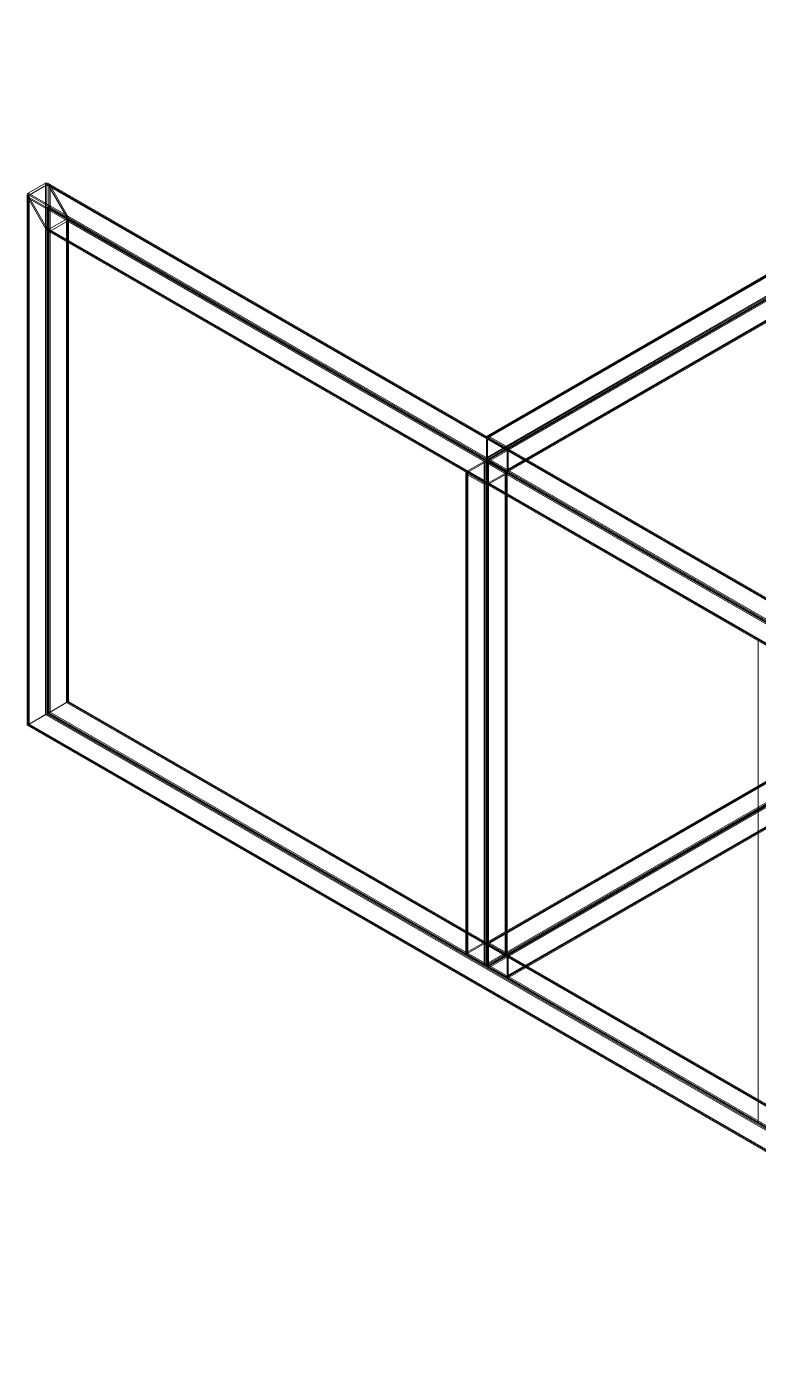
# Model space of a CAD drawing. Header units: millimetres. Extents: x 15 to 415, y 5 to 292.
# Drawn here: x 253.9 to 289.3, y 101.1 to 166.1 of the extents above; entities that cross this region are included whole.
import ezdxf

# ---------------------------------------------------------------- set-up
doc = ezdxf.new("R2010")
doc.units = ezdxf.units.MM

msp = doc.modelspace()

# ---------------------------------------------------------------- linework, layer by layer
at = {"color": 7, "linetype": 'Continuous', "lineweight": 15}
for p, q in [((310.41984, 165.98749), (276.12516, 146.18959)), ((310.45091, 166.05616), (276.15624, 146.25827)), ((310.47288, 165.95687), (276.1782, 146.15897)), ((310.48841, 165.99121), (276.19373, 146.19331)), ((310.52591, 166.04874), (276.23123, 146.25084)), ((310.52591, 165.9875), (276.23123, 146.1896)), ((311.37444, 165.55889), (277.07976, 145.76099)), ((311.37444, 165.49765), (277.07976, 145.69975)), ((311.42747, 165.40579), (277.13279, 145.6079)), ((311.4805, 165.37518), (277.18582, 145.57728)), ((310.41984, 165.00764), (276.12516, 145.20974)), ((310.47288, 164.97702), (276.1782, 145.17912)), ((310.52591, 164.88517), (276.23123, 145.08727)), ((310.52591, 164.82392), (276.23123, 145.02603)), ((311.37444, 164.39532), (277.07976, 144.59742)), ((311.37444, 164.33408), (277.07976, 144.53618)), ((277.11725, 144.59371), (311.41193, 164.39161)), ((311.42747, 164.42595), (277.13279, 144.62805)), ((277.15475, 144.52876), (311.44943, 164.32665)), ((311.4805, 164.39533), (277.18582, 144.59743)), ((254.80589, 158.49696), (253.95737, 158.00712)), ((308.05103, 126.77951), (253.95737, 158.00712)), ((253.95737, 158.00712), (253.95737, 132.28608)), ((254.85893, 158.40511), (254.0104, 157.91526)), ((308.89956, 127.26935), (254.80589, 158.49696)), ((254.80589, 158.49696), (254.80589, 132.77593)), ((308.84653, 127.23873), (254.85893, 158.40511)), ((254.85893, 158.40511), (254.85893, 132.80655)), ((308.9435, 127.29471), (254.91195, 158.48646)), ((308.8685, 127.2514), (254.91195, 158.39985)), ((255.81352, 156.87417), (254.96499, 158.34386)), ((308.84653, 127.23872), (254.96499, 158.34386)), ((254.96499, 158.34386), (254.96499, 132.86779)), ((308.89956, 127.26933), (255.01803, 158.37448)), ((255.86655, 156.90479), (255.01803, 158.37448)), ((255.01803, 158.37448), (255.01803, 132.89841)), ((253.91343, 157.91001), (253.91343, 132.26072)), ((253.95737, 157.76217), (254.80589, 156.29248)), ((307.8389, 126.65702), (253.95737, 157.76217)), ((253.95737, 157.76217), (253.95737, 132.2861)), ((253.98843, 157.86671), (253.98843, 132.30403)), ((307.998, 126.74888), (254.0104, 157.91526)), ((254.0104, 157.91526), (254.0104, 132.31671)), ((307.89194, 126.68764), (254.0104, 157.79279)), ((254.0104, 157.79279), (254.85893, 156.3231)), ((254.0104, 157.79279), (254.0104, 132.31672)), ((254.96499, 156.26185), (255.81352, 156.7517)), ((255.01803, 156.17), (255.86655, 156.65984)), ((307.998, 126.74871), (255.81352, 156.87417)), ((255.81352, 156.87417), (255.81352, 133.3578)), ((307.89194, 126.68747), (255.81352, 156.7517)), ((255.81352, 156.7517), (255.81352, 133.35781)), ((255.83549, 133.37048), (255.83549, 156.80025)), ((308.05103, 126.77933), (255.86655, 156.90479)), ((255.86655, 156.90479), (255.86655, 133.38841)), ((307.8389, 126.65685), (255.86655, 156.65984)), ((255.86655, 156.65984), (255.86655, 133.38843)), ((255.91049, 133.41379), (255.91049, 156.75695)), ((306.99037, 126.16702), (254.80589, 156.29248)), ((254.80589, 156.29248), (254.80589, 132.7761)), ((307.04341, 126.19764), (254.85893, 156.3231)), ((254.85893, 156.3231), (254.85893, 132.80672)), ((254.91197, 156.26711), (307.02144, 126.18495)), ((254.91197, 156.1805), (306.94644, 126.14164)), ((307.04341, 126.19763), (254.96499, 156.26185)), ((254.96499, 156.26185), (254.96499, 132.86796)), ((306.99037, 126.167), (255.01803, 156.17)), ((255.01803, 156.17), (255.01803, 132.89859)), ((276.23123, 146.25084), (277.07976, 145.76099)), ((276.12516, 145.20974), (276.12516, 146.18959)), ((276.1782, 145.17912), (276.1782, 146.15897)), ((276.23123, 146.1896), (277.07976, 145.69975)), ((277.13279, 145.6079), (277.13279, 144.62805)), ((276.0191, 145.02603), (275.17057, 144.53618)), ((275.2236, 144.50557), (276.07213, 144.99541)), ((276.0191, 145.02603), (276.0191, 121.75461)), ((276.07213, 144.99541), (276.07213, 121.724)), ((276.1782, 144.99541), (276.1782, 121.724)), ((276.1782, 144.99541), (277.02672, 144.50557)), ((277.07976, 144.59742), (276.23123, 145.08727)), ((276.23123, 145.02603), (277.07976, 144.53618)), ((276.23123, 145.02603), (276.23123, 121.75461)), ((277.18582, 145.57728), (277.18582, 144.59743)), ((275.12664, 144.47495), (275.12664, 121.20354)), ((275.17057, 144.53618), (275.17057, 121.26477)), ((275.17057, 144.41372), (275.17057, 121.14231)), ((276.0191, 143.92388), (275.17057, 144.41372)), ((275.20164, 144.47495), (275.20164, 121.20354)), ((275.2236, 144.50557), (275.2236, 121.23415)), ((275.2236, 144.44434), (275.2236, 121.17292)), ((276.07213, 143.95449), (275.2236, 144.44434)), ((277.02672, 144.44434), (276.1782, 143.95449)), ((277.07976, 144.41372), (276.23123, 143.92388)), ((277.02672, 144.50557), (277.02672, 121.23415)), ((277.02672, 144.44434), (277.02672, 121.17292)), ((277.04869, 121.20354), (277.04869, 144.47495)), ((277.07976, 144.53618), (277.07976, 121.26477)), ((277.07976, 144.41372), (277.07976, 121.14231)), ((277.12369, 121.20354), (277.12369, 144.47495)), ((276.0191, 143.92388), (276.0191, 120.65246)), ((276.07213, 143.95449), (276.07213, 120.68308)), ((276.1782, 143.95449), (276.1782, 120.68308)), ((276.23123, 143.92388), (276.23123, 120.65246)), ((310.41984, 141.49126), (276.12516, 121.69336)), ((310.45091, 141.55994), (276.15624, 121.76204)), ((310.47288, 141.46065), (276.1782, 121.66275)), ((310.48841, 141.49498), (276.19373, 121.69709)), ((310.52591, 141.55251), (276.23123, 121.75461)), ((310.52591, 141.49127), (276.23123, 121.69337)), ((311.37444, 141.06267), (277.07976, 121.26477)), ((310.41984, 140.51141), (276.12516, 120.71352)), ((310.47288, 140.4808), (276.1782, 120.6829)), ((311.37444, 141.00143), (277.07976, 121.20353)), ((311.42747, 140.90957), (277.13279, 121.11167)), ((311.4805, 140.87895), (277.18582, 121.08106)), ((310.52591, 140.38894), (276.23123, 120.59104)), ((310.52591, 140.3277), (276.23123, 120.5298)), ((311.37444, 139.8991), (277.07976, 120.1012)), ((311.37444, 139.83786), (277.07976, 120.03996)), ((277.11725, 120.09749), (311.41193, 139.89538)), ((311.42747, 139.92972), (277.13279, 120.13182)), ((277.15475, 120.03253), (311.44943, 139.83043)), ((311.4805, 139.89911), (277.18582, 120.10121)), ((289.26877, 136.31087), (289.26877, 113.03946)), ((255.81352, 133.35781), (254.96499, 132.86796)), ((254.96499, 132.86779), (255.81352, 133.3578)), ((255.86655, 133.38843), (255.01803, 132.89859)), ((255.01803, 132.89841), (255.86655, 133.38841)), ((255.81352, 133.35781), (307.89194, 103.29358)), ((255.81352, 133.3578), (307.998, 103.23234)), ((307.94496, 103.28832), (255.83549, 133.37048)), ((255.86655, 133.38843), (307.8389, 103.38543)), ((255.86655, 133.38841), (308.05103, 103.26295)), ((307.94496, 103.37493), (255.91049, 133.41379)), ((254.80589, 132.7761), (253.95737, 132.2861)), ((253.95737, 132.28608), (254.80589, 132.77593)), ((254.85893, 132.80672), (254.0104, 132.31672)), ((254.0104, 132.31671), (254.85893, 132.80655)), ((254.80589, 132.7761), (306.99037, 102.65065)), ((254.80589, 132.77593), (308.89956, 101.54832)), ((254.85893, 132.80672), (307.04341, 102.68126)), ((254.85893, 132.80655), (308.84653, 101.64017)), ((254.96499, 132.86796), (307.04341, 102.80373)), ((254.96499, 132.86779), (308.84653, 101.76264)), ((255.01803, 132.89859), (306.99037, 102.89559)), ((255.01803, 132.89841), (308.89956, 101.79326)), ((253.91343, 132.26072), (307.94498, 101.06897)), ((253.95737, 132.2861), (307.8389, 101.18095)), ((253.95737, 132.28608), (308.05103, 101.05847)), ((253.98843, 132.30403), (307.94497, 101.15558)), ((254.0104, 132.31672), (307.89194, 101.21157)), ((254.0104, 132.31671), (307.998, 101.15033)), ((276.0191, 121.75461), (275.17057, 121.26477)), ((276.07213, 121.724), (275.2236, 121.23415)), ((276.12516, 120.71352), (276.12516, 121.69336)), ((277.02672, 121.23415), (276.1782, 121.724)), ((276.1782, 120.6829), (276.1782, 121.66275)), ((277.07976, 121.26477), (276.23123, 121.75461)), ((276.23123, 121.69337), (277.07976, 121.20353)), ((275.17057, 121.14231), (276.0191, 120.65246)), ((275.2236, 121.17292), (276.07213, 120.68308)), ((276.1782, 120.68308), (277.02672, 121.17292)), ((277.07976, 121.14231), (276.23123, 120.65246)), ((277.13279, 121.11167), (277.13279, 120.13182)), ((277.18582, 121.08106), (277.18582, 120.10121)), ((277.07976, 120.1012), (276.23123, 120.59104)), ((276.23123, 120.5298), (277.07976, 120.03996))]:
    msp.add_line(p, q, dxfattribs=at)
at = {"color": 7, "linetype": 'Continuous'}
for p, q in [((276.12516, 145.08736), (311.4805, 165.49756)), ((254.91196, 132.83726), (254.91196, 157.33348)), ((254.91196, 157.33348), (307.94497, 126.71818)), ((276.12516, 145.08736), (276.12516, 120.59113)), ((276.12516, 120.59113), (311.4805, 141.00134)), ((307.94497, 102.22195), (254.91196, 132.83726))]:
    msp.add_line(p, q, dxfattribs=at)
at = {"color": 7, "linetype": 'Continuous', "lineweight": 15}
for centre, radius, start, end in [((276.18982, 146.20008), 0.06551, 50.7967148, 189.214037), ((276.21053, 146.16422), 0.03275, 50.7967148, 189.214037), ((276.95554, 145.5668), 0.23052, 2.6054785, 57.3945217), ((277.01765, 145.60266), 0.11526, 2.6054785, 57.3945217), ((276.12516, 144.82132), 0.23055, 62.6096722, 117.3903278), ((276.12516, 144.89306), 0.11528, 62.6096722, 117.3903278), ((276.35545, 145.22022), 0.23052, 182.6054785, 237.3945217), ((276.29334, 145.18436), 0.11526, 182.6054785, 237.3945217), ((275.19381, 144.47495), 0.06549, 110.7834208, 249.2165792), ((275.23522, 144.47495), 0.03275, 110.7834208, 249.2165792), ((277.0151, 144.47495), 0.03275, 290.7834208, 69.2165792), ((277.10046, 144.6228), 0.03275, 230.7967148, 9.214037), ((277.12116, 144.58694), 0.06551, 230.7967148, 9.214037), ((277.05652, 144.47495), 0.06549, 290.7834208, 69.2165792), ((276.12516, 144.12858), 0.23055, 242.6096722, 297.3903278), ((276.12516, 144.05685), 0.11528, 242.6096722, 297.3903278), ((276.12516, 121.54991), 0.23055, 62.6096722, 117.3903278), ((276.12516, 121.62165), 0.11528, 62.6096722, 117.3903278), ((276.18982, 121.70385), 0.06551, 50.7967148, 189.214037), ((276.21053, 121.66799), 0.03275, 50.7967148, 189.214037), ((275.19381, 121.20354), 0.06549, 110.7834208, 249.2165792), ((275.23522, 121.20354), 0.03275, 110.7834208, 249.2165792), ((277.0151, 121.20354), 0.03275, 290.7834208, 69.2165792), ((277.05652, 121.20354), 0.06549, 290.7834208, 69.2165792), ((276.95554, 121.07058), 0.23052, 2.6054785, 57.3945217), ((277.01765, 121.10643), 0.11526, 2.6054785, 57.3945217), ((276.12516, 120.85717), 0.23055, 242.6096722, 297.3903278), ((276.12516, 120.78543), 0.11528, 242.6096722, 297.3903278), ((276.35545, 120.72399), 0.23052, 182.6054785, 237.3945217), ((276.29334, 120.68814), 0.11526, 182.6054785, 237.3945217), ((277.10046, 120.12658), 0.03275, 230.7967148, 9.214037), ((277.12116, 120.09072), 0.06551, 230.7967148, 9.214037)]:
    msp.add_arc(centre, radius, start, end, dxfattribs=at)
for centre, major_axis, ratio, start_param, end_param in [((254.06343, 157.8234), (-0.10607, 0.18371), 0.57733463, 6.28314468, 7.853941), ((254.06343, 157.8234), (-0.10607, 0.18371), 0.57733463, 6.28314468, 7.853941), ((254.91196, 158.31325), (-0.10607, 0.18371), 0.57733463, 4.71234835, 6.28314468), ((254.91196, 158.31325), (-0.10607, 0.18371), 0.57733463, 4.71234835, 6.28314468), ((254.91196, 158.31325), (-0.05304, 0.09185), 0.57733463, 4.71234835, 6.28314468), ((254.91196, 158.31325), (-0.05304, 0.09185), 0.57733463, 4.71234835, 6.28314468), ((254.06343, 157.8234), (-0.05304, 0.09185), 0.57733463, 6.28314468, 7.853941), ((254.06343, 157.8234), (-0.05304, 0.09185), 0.57733463, 6.28314468, 7.853941), ((255.76049, 156.84356), (-0.05304, 0.09185), 0.57733463, 3.14155202, 4.71234835), ((255.76049, 156.84356), (-0.05304, 0.09185), 0.57733463, 3.14155202, 4.71234835), ((255.76049, 156.84356), (-0.10607, 0.18371), 0.57733463, 3.14155202, 4.71234835), ((255.76049, 156.84356), (-0.10607, 0.18371), 0.57733463, 3.14155202, 4.71234835), ((254.91196, 156.35371), (-0.10607, 0.18371), 0.57733463, 1.57075569, 3.14155202), ((254.91196, 156.35371), (-0.10607, 0.18371), 0.57733463, 1.57075569, 3.14155202), ((254.91196, 156.35371), (-0.05304, 0.09185), 0.57733463, 1.57075569, 3.14155202), ((254.91196, 156.35371), (-0.05304, 0.09185), 0.57733463, 1.57075569, 3.14155202), ((255.76049, 133.32718), (0.075, 0.0433), 0.00007037, 5.49774651, 7.06854284), ((255.76049, 133.32718), (0.075, 0.0433), 0.00007037, 5.49774651, 7.06854284), ((255.76049, 133.32718), (0.15, 0.08661), 0.00007037, 5.49774651, 7.06854284), ((255.76049, 133.32718), (0.15, 0.08661), 0.00007037, 5.49774651, 7.06854284), ((254.91196, 132.83734), (0.15, 0.08661), 0.00007037, 0.78535753, 2.35615386), ((254.91196, 132.83734), (0.15, 0.08661), 0.00007037, 0.78535753, 2.35615386), ((254.91196, 132.83718), (0.15, 0.08661), 0.00007037, 3.92695019, 5.49774651), ((254.91196, 132.83718), (0.15, 0.08661), 0.00007037, 3.92695019, 5.49774651), ((254.91196, 132.83734), (0.075, 0.0433), 0.00007037, 0.78535753, 2.35615386), ((254.91196, 132.83734), (0.075, 0.0433), 0.00007037, 0.78535753, 2.35615386), ((254.91196, 132.83718), (0.075, 0.0433), 0.00007037, 3.92695019, 5.49774651), ((254.91196, 132.83718), (0.075, 0.0433), 0.00007037, 3.92695019, 5.49774651), ((254.06343, 132.34733), (0.15, 0.08661), 0.00007037, 2.35615386, 3.92695018), ((254.06343, 132.34733), (0.15, 0.08661), 0.00007037, 2.35615386, 3.92695019), ((254.06343, 132.34733), (0.075, 0.0433), 0.00007037, 2.35615386, 3.92695019), ((254.06343, 132.34733), (0.075, 0.0433), 0.00007037, 2.35615386, 3.92695018)]:
    msp.add_ellipse(centre, major_axis=major_axis, ratio=ratio, start_param=start_param, end_param=end_param, dxfattribs=at)

doc.saveas('drawing.dxf')
